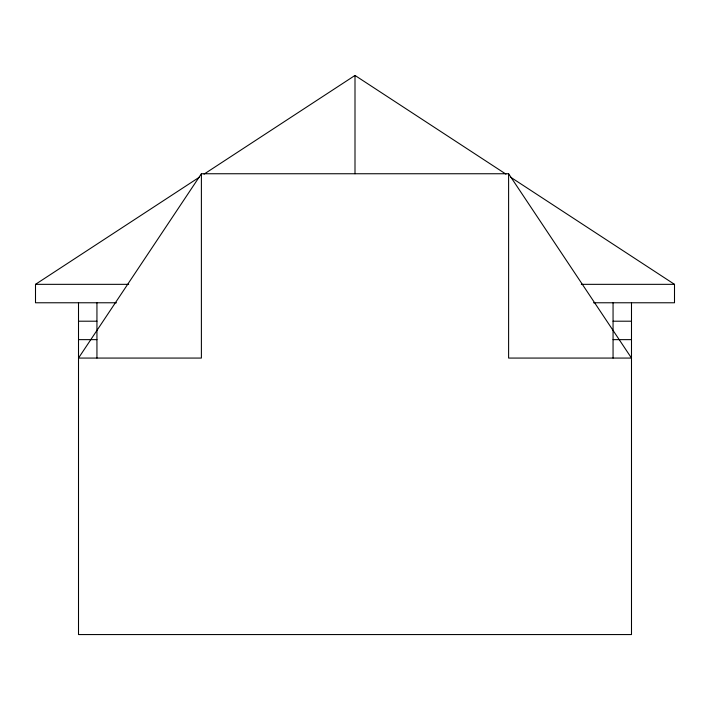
<?xml version="1.0" encoding="UTF-8"?>
<svg xmlns="http://www.w3.org/2000/svg" width="710" height="710" viewBox="0 0 710 710"><rect width="100%" height="100%" fill="white"/><g stroke="black" fill="none" stroke-linecap="round" stroke-linejoin="round"><path stroke-width="1.06" d="M201.391 173.746L78.508 358.071L201.391 358.071L201.391 173.746L508.608 173.746L631.492 358.071L508.608 358.071L508.608 173.746M116.484 302.771L35.5 302.771L35.5 284.337L199.421 177.163M204.045 174.136L355 75.438L505.955 174.136M35.5 284.337L128.688 284.337M581.312 284.337L674.5 284.337L674.5 302.771L593.516 302.771M78.508 321.204L96.942 321.204M613.058 321.204L631.492 321.204M78.508 339.637L96.942 339.637M613.058 339.637L631.492 339.637M510.579 177.163L674.5 284.337M631.492 302.771L631.492 634.562L78.508 634.562L78.508 302.771M613.058 302.771L613.058 358.071M355 75.438L355 173.746M96.942 302.771L96.942 358.071"/></g></svg>
